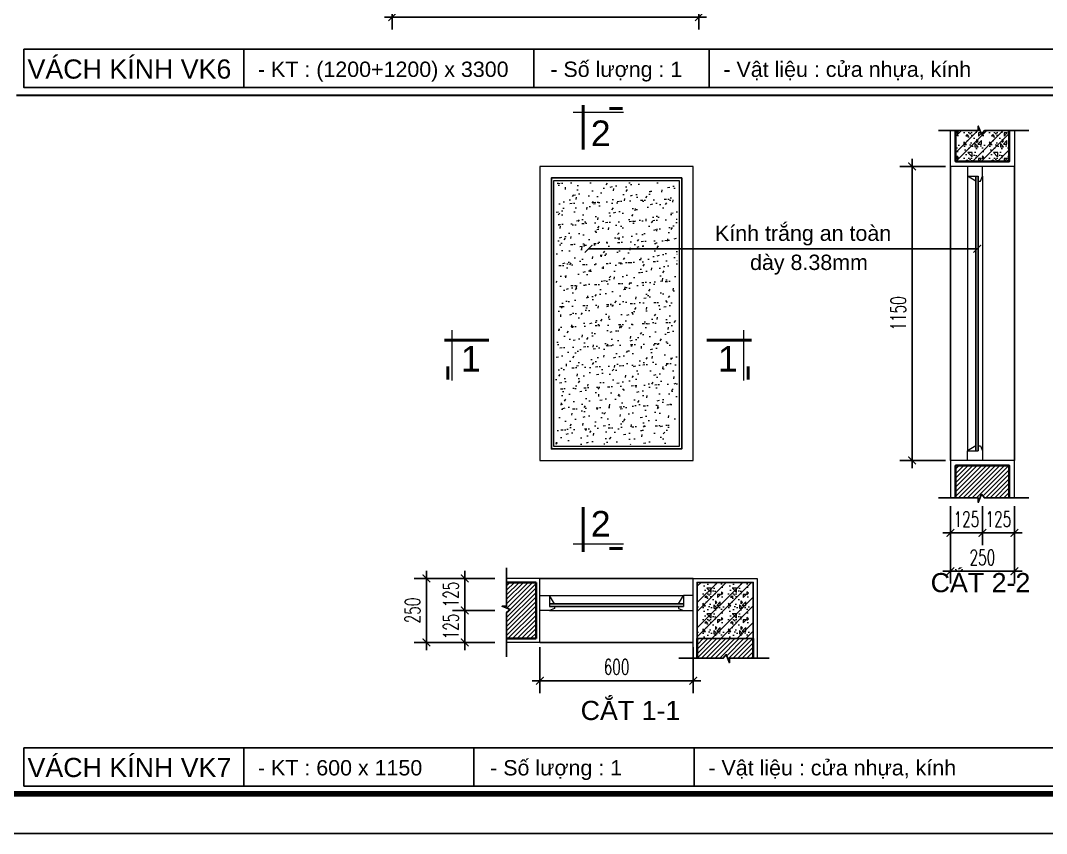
# Model space of a CAD drawing. Header units: millimetres. Extents: x -229618 to 2906, y -178063 to 96806.
# Drawn here: x -14595 to -10580, y -83705 to -80525 of the extents above; entities that cross this region are included whole.
import ezdxf
from ezdxf.enums import TextEntityAlignment as Align

# ---------------------------------------------------------------- set-up
doc = ezdxf.new("R2010")
doc.units = ezdxf.units.MM
doc.header["$LTSCALE"] = 200
doc.header["$MEASUREMENT"] = 0
doc.header["$PDMODE"] = 3
doc.header["$PDSIZE"] = 50
doc.linetypes.add('DASHED2', pattern=[0.375, 0.25, -0.125])
doc.layers.get('0').update_dxf_attribs({"color": 95, "linetype": 'CONTINUOUS'})
doc.layers.get('DEFPOINTS').update_dxf_attribs({"linetype": 'CONTINUOUS'})
for name, color, linetype, lineweight in [('cat', 1, 'CONTINUOUS', 40), ('hatch', 250, 'CONTINUOUS', 5), ('khuat', 8, 'DASHED2', 15), ('nho', 252, 'CONTINUOUS', 15), ('thay', 7, 'CONTINUOUS', 18)]:
    doc.layers.add(name, color=color, linetype=linetype, lineweight=lineweight)
for name, color, linetype in [('COT', 2, 'CONTINUOUS'), ('CUA', 145, 'CONTINUOUS'), ('DIM', 251, 'CONTINUOUS'), ('KHUNGTEN', 7, 'CONTINUOUS'), ('TEXT', 33, 'CONTINUOUS')]:
    doc.layers.add(name, color=color, linetype=linetype)
doc.layers.add('in', color=203, linetype='CONTINUOUS', lineweight=5, plot=False)
doc.styles.add('Aria H iso', font='Vharial_0.ttf')
doc.styles.add('Arial iso', font='vnarial_0.ttf')
doc.styles.add('Scale', font='vnsimli.shx', dxfattribs={"width": 0.65, "bigfont": 'bigfont.shx'})
doc.dimstyles.new('Scale', dxfattribs={"dimscale": 75, "dimtxt": 2, "dimasz": 1, "dimexe": 1.6, "dimexo": 0, "dimgap": 0.8, "dimtad": 1, "dimdec": 0, "dimzin": 0, "dimdsep": 46, "dimtxsty": 'Scale', "dimblk": 'ARCHTICK', "dimcen": 0.1, "dimdle": 1, "dimclrd": 256, "dimclre": 256, "dimclrt": 3, "dimadec": 0, "dimazin": 0, "dimtfac": 1, "dimtdec": 0, "dimtix": 1, "dimtmove": 2, "dimatfit": 3, "dimldrblk": 'ARCHTICK', "dimfxl": 0, "dimtolj": 1, "dimtzin": 0, "dimarcsym": 0})

# ---------------------------------------------------------------- blocks, each defined once
blk = doc.blocks.new('KhungA3')
at = {"layer": 'DEFPOINTS', "color": 8}
blk.add_lwpolyline([(-3.74, 3.81), (416.31, 3.81), (416.31, 300.81), (-3.74, 300.81)], close=True, dxfattribs=at)
at = {"layer": 'KHUNGTEN', "color": 4, "const_width": 0.724}
blk.add_lwpolyline([(7.54, 8.99), (411.13, 8.99), (411.13, 295.64), (7.54, 295.64)], close=True, dxfattribs=at)
blk = doc.blocks.new('cactd')
at = {"layer": 'thay', "ltscale": 600}
blk.add_line((-9972, -9225), (2458, -9225), dxfattribs=at)
at = {"layer": 'thay', "ltscale": 600, "const_width": 762}
for points in [[(0, 0), (0, -11114)], [(-9771, -10263), (-6486, -10263)]]:
    blk.add_lwpolyline(points, dxfattribs=at)
at = {"layer": 'TEXT', "style": 'Aria H iso'}
blk.add_attdef('1', text='', height=6350, dxfattribs=at).set_placement((-4149, -4127), align=Align.MIDDLE_CENTER)
blk = doc.blocks.new('cactn')
at = {"layer": 'thay', "ltscale": 600}
blk.add_line((-9225, 9972), (-9225, -2458), dxfattribs=at)
at = {"layer": 'thay', "ltscale": 600, "const_width": 762}
for points in [[(-10263, 9771), (-10263, 6486)], [(0, 0), (-11114, 0)]]:
    blk.add_lwpolyline(points, dxfattribs=at)
at = {"layer": 'TEXT', "style": 'Aria H iso'}
blk.add_attdef('A', text='', height=6350, dxfattribs=at).set_placement((-4573, 4581), align=Align.MIDDLE_CENTER)
blk = doc.blocks.new('_ArchTick')
at = {"color": 0, "linetype": 'ByBlock', "const_width": 0.15}
blk.add_lwpolyline([(-0.5, -0.5), (0.5, 0.5)], dxfattribs=at)
blk = doc.blocks.new('*D597')
at = {"layer": 'DEFPOINTS', "color": 0, "linetype": 'Continuous'}
for p in [(-10975, -81095.7), (-11105.4, -82245.7), (-10975, -82245.7)]:
    blk.add_point(p, dxfattribs=at)
at = {"layer": 'DIM', "linetype": 'Continuous', "lineweight": -2}
for p, q in [((-10975, -81095.7), (-11153.4, -81095.7)), ((-11105.4, -81065.7), (-11105.4, -82275.7)), ((-10975, -82245.7), (-11153.4, -82245.7))]:
    blk.add_line(p, q, dxfattribs=at)
at = {"layer": 'DIM', "linetype": 'Continuous', "lineweight": -2, "xscale": 30, "yscale": 30, "zscale": 30}
for p, rotation in [((-11105.4, -81095.7), 90), ((-11105.4, -82245.7), 270)]:
    blk.add_blockref('_ArchTick', p, dxfattribs=dict(at, rotation=rotation))
at = {"layer": 'DIM', "color": 3, "linetype": 'Continuous', "insert": (-11159.4, -81670.7), "char_height": 60, "attachment_point": 5, "rotation": 90, "style": 'Scale'}
blk.add_mtext('\\A1;1150', dxfattribs=at)
blk = doc.blocks.new('*D601')
at = {"layer": 'DEFPOINTS', "color": 0, "linetype": 'Continuous'}
for p in [(-12562.1, -82976.7), (-11962, -82976.7), (-11962, -83107.6)]:
    blk.add_point(p, dxfattribs=at)
at = {"layer": 'DIM', "linetype": 'Continuous', "lineweight": -2}
for p, q in [((-12562.1, -82976.7), (-12562.1, -83155.6)), ((-11962, -82976.7), (-11962, -83155.6)), ((-12592.1, -83107.6), (-11932, -83107.6))]:
    blk.add_line(p, q, dxfattribs=at)
at = {"layer": 'DIM', "linetype": 'Continuous', "lineweight": -2, "xscale": 30, "yscale": 30, "zscale": 30, "rotation": 180}
blk.add_blockref('_ArchTick', (-12562.1, -83107.6), dxfattribs=at)
at = {"layer": 'DIM', "linetype": 'Continuous', "lineweight": -2, "xscale": 30, "yscale": 30, "zscale": 30}
blk.add_blockref('_ArchTick', (-11962, -83107.6), dxfattribs=at)
at = {"layer": 'DIM', "color": 3, "linetype": 'Continuous', "insert": (-12262.1, -83053.6), "char_height": 60, "attachment_point": 5, "style": 'Scale'}
blk.add_mtext('\\A1;600', dxfattribs=at)
blk = doc.blocks.new('*D724')
at = {"layer": 'DEFPOINTS', "color": 0, "linetype": 'Continuous'}
for p in [(-12738.1, -82707.6), (-12856.2, -82832.6), (-12738.1, -82832.6)]:
    blk.add_point(p, dxfattribs=at)
at = {"layer": 'DIM', "linetype": 'Continuous', "lineweight": -2}
for p, q in [((-12738.1, -82707.6), (-12904.2, -82707.6)), ((-12856.2, -82707.6), (-12856.2, -82677.6)), ((-12856.2, -82707.6), (-12856.2, -82832.6)), ((-12738.1, -82832.6), (-12904.2, -82832.6)), ((-12856.2, -82832.6), (-12856.2, -82862.6))]:
    blk.add_line(p, q, dxfattribs=at)
at = {"layer": 'DIM', "linetype": 'Continuous', "lineweight": -2, "xscale": 30, "yscale": 30, "zscale": 30}
for p, rotation in [((-12856.2, -82707.6), 270), ((-12856.2, -82832.6), 90)]:
    blk.add_blockref('_ArchTick', p, dxfattribs=dict(at, rotation=rotation))
at = {"layer": 'DIM', "color": 3, "linetype": 'Continuous', "insert": (-12910.2, -82770.1), "char_height": 60, "attachment_point": 5, "rotation": 90, "style": 'Scale'}
blk.add_mtext('\\A1;125', dxfattribs=at)
blk = doc.blocks.new('*D725')
at = {"layer": 'DEFPOINTS', "color": 0, "linetype": 'Continuous'}
for p in [(-12738.1, -82832.6), (-12856.2, -82957.6), (-12738.1, -82957.6)]:
    blk.add_point(p, dxfattribs=at)
at = {"layer": 'DIM', "linetype": 'Continuous', "lineweight": -2}
for p, q in [((-12856.2, -82832.6), (-12856.2, -82802.6)), ((-12738.1, -82832.6), (-12904.2, -82832.6)), ((-12856.2, -82832.6), (-12856.2, -82957.6)), ((-12738.1, -82957.6), (-12904.2, -82957.6)), ((-12856.2, -82957.6), (-12856.2, -82987.6))]:
    blk.add_line(p, q, dxfattribs=at)
at = {"layer": 'DIM', "linetype": 'Continuous', "lineweight": -2, "xscale": 30, "yscale": 30, "zscale": 30}
for p, rotation in [((-12856.2, -82832.6), 270), ((-12856.2, -82957.6), 90)]:
    blk.add_blockref('_ArchTick', p, dxfattribs=dict(at, rotation=rotation))
at = {"layer": 'DIM', "color": 3, "linetype": 'Continuous', "insert": (-12910.2, -82895.1), "char_height": 60, "attachment_point": 5, "rotation": 90, "style": 'Scale'}
blk.add_mtext('\\A1;125', dxfattribs=at)
blk = doc.blocks.new('*D726')
at = {"layer": 'DEFPOINTS', "color": 0, "linetype": 'Continuous'}
for p in [(-12738.1, -82707.6), (-13006.2, -82957.6), (-12738.1, -82957.6)]:
    blk.add_point(p, dxfattribs=at)
at = {"layer": 'DIM', "linetype": 'Continuous', "lineweight": -2}
for p, q in [((-12738.1, -82707.6), (-13054.2, -82707.6)), ((-13006.2, -82677.6), (-13006.2, -82987.6)), ((-12738.1, -82957.6), (-13054.2, -82957.6))]:
    blk.add_line(p, q, dxfattribs=at)
at = {"layer": 'DIM', "linetype": 'Continuous', "lineweight": -2, "xscale": 30, "yscale": 30, "zscale": 30}
for p, rotation in [((-13006.2, -82707.6), 90), ((-13006.2, -82957.6), 270)]:
    blk.add_blockref('_ArchTick', p, dxfattribs=dict(at, rotation=rotation))
at = {"layer": 'DIM', "color": 3, "linetype": 'Continuous', "insert": (-13060.2, -82832.6), "char_height": 60, "attachment_point": 5, "rotation": 90, "style": 'Scale'}
blk.add_mtext('\\A1;250', dxfattribs=at)
blk = doc.blocks.new('*D730')
at = {"layer": 'DEFPOINTS', "color": 0, "linetype": 'Continuous'}
for p in [(-10955.4, -82424.3), (-10830.4, -82424.3), (-10830.4, -82529)]:
    blk.add_point(p, dxfattribs=at)
at = {"layer": 'DIM', "linetype": 'Continuous', "lineweight": -2}
for p, q in [((-10955.4, -82424.3), (-10955.4, -82577)), ((-10830.4, -82424.3), (-10830.4, -82577)), ((-10955.4, -82529), (-10985.4, -82529)), ((-10955.4, -82529), (-10830.4, -82529)), ((-10830.4, -82529), (-10800.4, -82529))]:
    blk.add_line(p, q, dxfattribs=at)
at = {"layer": 'DIM', "linetype": 'Continuous', "lineweight": -2, "xscale": 30, "yscale": 30, "zscale": 30}
blk.add_blockref('_ArchTick', (-10955.4, -82529), dxfattribs=at)
at = {"layer": 'DIM', "linetype": 'Continuous', "lineweight": -2, "xscale": 30, "yscale": 30, "zscale": 30, "rotation": 180}
blk.add_blockref('_ArchTick', (-10830.4, -82529), dxfattribs=at)
at = {"layer": 'DIM', "color": 3, "linetype": 'Continuous', "insert": (-10892.9, -82475), "char_height": 60, "attachment_point": 5, "style": 'Scale'}
blk.add_mtext('\\A1;125', dxfattribs=at)
blk = doc.blocks.new('*D731')
at = {"layer": 'DEFPOINTS', "color": 0, "linetype": 'Continuous'}
for p in [(-10830.4, -82424.3), (-10705.4, -82424.3), (-10705.4, -82529)]:
    blk.add_point(p, dxfattribs=at)
at = {"layer": 'DIM', "linetype": 'Continuous', "lineweight": -2}
for p, q in [((-10830.4, -82424.3), (-10830.4, -82577)), ((-10705.4, -82424.3), (-10705.4, -82577)), ((-10830.4, -82529), (-10860.4, -82529)), ((-10830.4, -82529), (-10705.4, -82529)), ((-10705.4, -82529), (-10675.4, -82529))]:
    blk.add_line(p, q, dxfattribs=at)
at = {"layer": 'DIM', "linetype": 'Continuous', "lineweight": -2, "xscale": 30, "yscale": 30, "zscale": 30}
blk.add_blockref('_ArchTick', (-10830.4, -82529), dxfattribs=at)
at = {"layer": 'DIM', "linetype": 'Continuous', "lineweight": -2, "xscale": 30, "yscale": 30, "zscale": 30, "rotation": 180}
blk.add_blockref('_ArchTick', (-10705.4, -82529), dxfattribs=at)
at = {"layer": 'DIM', "color": 3, "linetype": 'Continuous', "insert": (-10767.9, -82475), "char_height": 60, "attachment_point": 5, "style": 'Scale'}
blk.add_mtext('\\A1;125', dxfattribs=at)
blk = doc.blocks.new('*D732')
at = {"layer": 'DEFPOINTS', "color": 0, "linetype": 'Continuous'}
for p in [(-10955.4, -82424.3), (-10705.4, -82424.3), (-10705.4, -82679)]:
    blk.add_point(p, dxfattribs=at)
at = {"layer": 'DIM', "linetype": 'Continuous', "lineweight": -2}
for p, q in [((-10955.4, -82424.3), (-10955.4, -82727)), ((-10705.4, -82424.3), (-10705.4, -82727)), ((-10985.4, -82679), (-10675.4, -82679))]:
    blk.add_line(p, q, dxfattribs=at)
at = {"layer": 'DIM', "linetype": 'Continuous', "lineweight": -2, "xscale": 30, "yscale": 30, "zscale": 30, "rotation": 180}
blk.add_blockref('_ArchTick', (-10955.4, -82679), dxfattribs=at)
at = {"layer": 'DIM', "linetype": 'Continuous', "lineweight": -2, "xscale": 30, "yscale": 30, "zscale": 30}
blk.add_blockref('_ArchTick', (-10705.4, -82679), dxfattribs=at)
at = {"layer": 'DIM', "color": 3, "linetype": 'Continuous', "insert": (-10830.4, -82625), "char_height": 60, "attachment_point": 5, "style": 'Scale'}
blk.add_mtext('\\A1;250', dxfattribs=at)
blk = doc.blocks.new('*D2919')
at = {"layer": 'DEFPOINTS', "color": 0, "linetype": 'Continuous'}
for p in [(-13140, -80234.1), (-11940, -80234.1), (-11940, -80511.4)]:
    blk.add_point(p, dxfattribs=at)
at = {"layer": 'DIM', "linetype": 'Continuous', "lineweight": -2}
for p, q in [((-13140, -80234.1), (-13140, -80559.4)), ((-11940, -80234.1), (-11940, -80559.4)), ((-13170, -80511.4), (-11910, -80511.4))]:
    blk.add_line(p, q, dxfattribs=at)
at = {"layer": 'DIM', "linetype": 'Continuous', "lineweight": -2, "xscale": 30, "yscale": 30, "zscale": 30, "rotation": 180}
blk.add_blockref('_ArchTick', (-13140, -80511.4), dxfattribs=at)
at = {"layer": 'DIM', "linetype": 'Continuous', "lineweight": -2, "xscale": 30, "yscale": 30, "zscale": 30}
blk.add_blockref('_ArchTick', (-11940, -80511.4), dxfattribs=at)
at = {"layer": 'DIM', "color": 3, "linetype": 'Continuous', "insert": (-12540, -80457.4), "char_height": 60, "attachment_point": 5, "style": 'Scale'}
blk.add_mtext('\\A1;1200', dxfattribs=at)

msp = doc.modelspace()

# ---------------------------------------------------------------- hatches: boundary and pattern name
at = {"layer": 'hatch', "linetype": 'Continuous'}
h = msp.add_hatch(dxfattribs=at)
h.set_pattern_fill('BT', color=256, scale=100, style=0)
h.set_pattern_definition([(0, (156773.07, 4825.87), (0, 100), [0, -100]), (0, (156702.43, 4869.11), (0, 100), [0, -100]), (0, (156705.56, 4851.5), (0, 100), [0, -100]), (0, (156740.78, 4859.72), (0, 100), [0, -100]), (0, (156721.8, 4888.47), (0, 100), [0, -100]), (0, (156716.71, 4875.76), (0, 100), [0, -100]), (0, (156725.71, 4897.08), (0, 100), [0, -100]), (0, (156711.82, 4905.49), (0, 100), [0, -100]), (0, (156731, 4883.58), (0, 100), [0, -100]), (0, (156698.9, 4883.98), (0, 100), [0, -100]), (0, (156762.9, 4884.37), (0, 100), [0, -100]), (0, (156777.38, 4887.11), (0, 100), [0, -100]), (0, (156769.94, 4876.93), (0, 100), [0, -100]), (0, (156772.09, 4863.24), (0, 100), [0, -100]), (0, (156746.07, 4875.17), (0, 100), [0, -100]), (0, (156745.28, 4847.59), (0, 100), [0, -100]), (0, (156745.28, 4838.98), (0, 100), [0, -100]), (0, (156697.93, 4837.02), (0, 100), [0, -100]), (0, (156737.46, 4848.76), (0, 100), [0, -100]), (0, (156737.85, 4815.5), (0, 100), [0, -100]), (0, (156727.08, 4836.83), (0, 100), [0, -100]), (0, (156727.87, 4827.05), (0, 100), [0, -100]), (0, (156714.95, 4819.81), (0, 100), [0, -100]), (0, (156721.6, 4833.11), (0, 100), [0, -100]), (0, (156716.91, 4837.22), (0, 100), [0, -100]), (45, (156769.77, 4834.15), (0, 100.00003), [8, -133.4214]), (135, (156775.426, 4839.805), (-100.00003, 0), [8, -133.4214]), (270, (156769.77, 4845.46), (100, -2e-14), [11.3137, -88.6863]), (180, (156766.3, 4835.42), (-1e-14, -100), [12, -88]), (270, (156754.3, 4835.42), (100, -2e-14), [12, -88]), (45, (156754.3, 4823.42), (0, 100.00003), [16.9706, -124.4508]), (90, (156729.29, 4842.34), (-100, 6e-15), [16.8, -83.2]), (180, (156729.29, 4859.14), (-1e-14, -100), [16.8, -83.2]), (315, (156712.49, 4859.14), (100.00003, -2e-14), [23.7588, -117.6626]), (135, (156715.06, 4824.356), (-100.00003, 0), [7, -134.4214]), (225, (156710.11, 4829.306), (-1e-14, -100.00003), [7, -134.4214]), (0, (156705.16, 4824.36), (0, 100), [9.8995, -90.1005]), (0, (156751.61, 4891.96), (0, 100), [13.75, -86.25]), (90, (156765.36, 4891.96), (-100, 6e-15), [13.75, -86.25]), (225, (156765.36, 4905.71), (-1e-14, -100.00003), [19.4454, -121.9759]), (270, (156740.05, 4893.95), (100, -2e-14), [12.5, -87.5]), (0, (156740.05, 4881.45), (0, 100), [12.5, -87.5]), (135, (156752.55, 4881.45), (-100.00003, 0), [17.6777, -123.7437]), (45, (156746.41, 4897.8), (0, 100.00003), [8.5, -132.9214]), (135, (156752.42, 4903.814), (-100.00003, 0), [8.5, -132.9214]), (270, (156746.41, 4909.82), (100, -2e-14), [12.0208, -87.9792]), (135, (156707.14, 4890.604), (-100.00003, 0), [14.1421, -127.2792]), (0, (156697.14, 4890.6), (0, 100), [10, -90]), (270, (156697.14, 4900.6), (100, -2e-14), [10, -90]), (45, (156689.78, 4813.04), (-49.497475, 49.497475), []), (45, (156724.78, 4813.04), (-49.497475, 49.497475), [])])
h.paths.add_polyline_path([(-10846.9, -80955.3), (-10935.4, -80955.3), (-10935.4, -81075.7), (-10725.4, -81075.7), (-10725.4, -80955.3), (-10822.7, -80955.3), (-10834.5, -80969.7), (-10846.9, -80937.4)])
h = msp.add_hatch(dxfattribs=at)
h.set_pattern_fill('CATTHO', color=256, scale=30, angle=45, style=0)
h.set_pattern_definition([(82.5, (-12499.013, -82182.68), (-42.2104, 39.5378), [9, -45.6, 0, -51, 0, -48.75]), (52.5, (-12499.01, -82182.68), (-22.324, 97.4094), [9, -24.6, 0, -41.1, 0, -15.75]), (12.5, (-12525.106, -82208.77), (65.9409, 66.181), [9, -15, 0, -54, 0, -70.5]), (2.5, (-12525.106, -82208.77), (45.151, 82.388), [9, -7.5, 0, -35.4, 0, -40.5])])
h.paths.add_polyline_path([(-12024.9, -81158.7), (-12499, -81158.7), (-12499, -82182.7), (-12024.9, -82182.7)])
h = msp.add_hatch(dxfattribs=at)
h.set_pattern_fill('ANSI31', color=256, scale=100, style=0)
h.set_pattern_definition([(45, (-71037.615, -66845.583), (-8.8388348, 8.8388348), [])])
h.paths.add_polyline_path([(-10822.7, -82392), (-10725.4, -82392), (-10725.4, -82265.7), (-10935.4, -82265.7), (-10935.4, -82392), (-10846.9, -82392), (-10846.9, -82409.8), (-10834.5, -82377.6)])
h = msp.add_hatch(dxfattribs=at)
h.set_pattern_fill('ANSI31', color=256, scale=100, style=0)
h.set_pattern_definition([(45, (-200981.713, -75191.92), (-8.8388348, 8.8388348), [])])
h.paths.add_polyline_path([(-12692.3, -82816.2), (-12692.3, -82722.6), (-12577.1, -82722.6), (-12577.1, -82942.6), (-12692.3, -82942.6), (-12692.3, -82840.4), (-12677.9, -82828.5), (-12710.2, -82816.2)])
h = msp.add_hatch(dxfattribs=at)
h.set_pattern_fill('BT', color=256, scale=100, style=0)
h.set_pattern_definition([(0, (-201748.52, -75179.09), (0, 100), [0, -100]), (0, (-201819.17, -75135.86), (0, 100), [0, -100]), (0, (-201816.04, -75153.46), (0, 100), [0, -100]), (0, (-201780.81, -75145.25), (0, 100), [0, -100]), (0, (-201799.79, -75116.49), (0, 100), [0, -100]), (0, (-201804.88, -75129.2), (0, 100), [0, -100]), (0, (-201795.88, -75107.88), (0, 100), [0, -100]), (0, (-201809.77, -75099.47), (0, 100), [0, -100]), (0, (-201790.6, -75121.38), (0, 100), [0, -100]), (0, (-201822.69, -75120.99), (0, 100), [0, -100]), (0, (-201758.7, -75120.6), (0, 100), [0, -100]), (0, (-201744.22, -75117.86), (0, 100), [0, -100]), (0, (-201751.65, -75128.03), (0, 100), [0, -100]), (0, (-201749.5, -75141.72), (0, 100), [0, -100]), (0, (-201775.53, -75129.79), (0, 100), [0, -100]), (0, (-201776.31, -75157.38), (0, 100), [0, -100]), (0, (-201776.31, -75165.98), (0, 100), [0, -100]), (0, (-201823.67, -75167.94), (0, 100), [0, -100]), (0, (-201784.14, -75156.2), (0, 100), [0, -100]), (0, (-201783.75, -75189.46), (0, 100), [0, -100]), (0, (-201794.51, -75168.13), (0, 100), [0, -100]), (0, (-201793.73, -75177.92), (0, 100), [0, -100]), (0, (-201806.64, -75185.15), (0, 100), [0, -100]), (0, (-201799.99, -75171.85), (0, 100), [0, -100]), (0, (-201804.69, -75167.74), (0, 100), [0, -100]), (45, (-201751.824, -75170.815), (0, 100.00003), [8, -133.4214]), (135, (-201746.17, -75165.16), (-100.00003, 0), [8, -133.4214]), (270, (-201751.82, -75159.5), (100, -2e-14), [11.3137, -88.6863]), (180, (-201755.3, -75169.54), (-1e-14, -100), [12, -88]), (270, (-201767.3, -75169.54), (100, -2e-14), [12, -88]), (45, (-201767.296, -75181.54), (0, 100.00003), [16.9706, -124.4508]), (90, (-201792.3, -75162.63), (-100, 6e-15), [16.8, -83.2]), (180, (-201792.3, -75145.83), (-1e-14, -100), [16.8, -83.2]), (315, (-201809.1, -75145.826), (100.00003, -2e-14), [23.7588, -117.6626]), (135, (-201806.53, -75180.61), (-100.00003, 0), [7, -134.4214]), (225, (-201811.48, -75175.66), (-1e-14, -100.00003), [7, -134.4214]), (0, (-201816.43, -75180.61), (0, 100), [9.8995, -90.1005]), (0, (-201769.98, -75113), (0, 100), [13.75, -86.25]), (90, (-201756.23, -75113), (-100, 6e-15), [13.75, -86.25]), (225, (-201756.23, -75099.25), (-1e-14, -100.00003), [19.4454, -121.9759]), (270, (-201781.55, -75111.01), (100, -2e-14), [12.5, -87.5]), (0, (-201781.55, -75123.51), (0, 100), [12.5, -87.5]), (135, (-201769.045, -75123.51), (-100.00003, 0), [17.6777, -123.7437]), (45, (-201775.186, -75107.16), (0, 100.00003), [8.5, -132.9214]), (135, (-201769.175, -75101.15), (-100.00003, 0), [8.5, -132.9214]), (270, (-201775.19, -75095.14), (100, -2e-14), [12.0208, -87.9792]), (135, (-201814.45, -75114.36), (-100.00003, 0), [14.1421, -127.2792]), (0, (-201824.45, -75114.36), (0, 100), [10, -90]), (270, (-201824.45, -75104.36), (100, -2e-14), [10, -90]), (45, (-201831.816, -75191.92), (-49.497475, 49.497475), []), (45, (-201796.816, -75191.92), (-49.497475, 49.497475), [])])
h.paths.add_polyline_path([(-11947, -82722.6), (-11727, -82722.6), (-11727, -82942.6), (-11947, -82942.6)])
h = msp.add_hatch(dxfattribs=at)
h.set_pattern_fill('ANSI31', color=256, scale=100, style=0)
h.set_pattern_definition([(45, (-201831.713, -75550.777), (-8.8388348, 8.8388348), [])])
h.paths.add_polyline_path([(-11727.1, -83019.5), (-11820.5, -83019.5), (-11820.5, -83037.4), (-11832.9, -83005.1), (-11844.7, -83019.5), (-11947.1, -83019.5), (-11947.1, -82942.6), (-11727.1, -82942.6)])

# ---------------------------------------------------------------- linework, layer by layer
at = {"layer": 'cat', "linetype": 'Continuous'}
for p, q in [((-12577.1, -82722.6), (-12692.3, -82722.6)), ((-12577.1, -82942.6), (-12577.1, -82722.6)), ((-12577.1, -82942.6), (-12692.3, -82942.6)), ((-11947.1, -82942.6), (-11947.1, -83019.5)), ((-11727.1, -83019.5), (-11727.1, -82942.6))]:
    msp.add_line(p, q, dxfattribs=at)
at = {"layer": 'cat', "ltscale": 0.5}
for points in [[(-10725.4, -80955.3), (-10725.4, -81075.7), (-10935.4, -81075.7), (-10935.4, -80955.3)], [(-10725.4, -82392), (-10725.4, -82265.7), (-10935.4, -82265.7), (-10935.4, -82392)]]:
    msp.add_lwpolyline(points, dxfattribs=at)
at = {"layer": 'COT', "linetype": 'Continuous'}
msp.add_lwpolyline([(-11947, -82942.6), (-11947, -82722.6), (-11727, -82722.6), (-11727, -82942.6)], close=True, dxfattribs=at)
at = {"layer": 'CUA'}
for p, q in [((-13720.2, -80637.3), (-13720.2, -80787.3)), ((-12585.6, -80637.3), (-12585.6, -80787.3)), ((-11899.4, -80637.3), (-11899.4, -80787.3)), ((-13720.2, -83369.7), (-13720.2, -83519.7)), ((-12821.3, -83369.7), (-12821.3, -83519.7)), ((-11958.1, -83369.7), (-11958.1, -83519.7))]:
    msp.add_line(p, q, dxfattribs=at)
at = {"layer": 'CUA', "ltscale": 0.5}
for p, q in [((-10955.4, -81095.7), (-10955.4, -82245.7)), ((-10705.4, -81095.7), (-10705.4, -82245.7)), ((-10856.4, -82207.7), (-10856.4, -81133.7)), ((-10846.4, -82207.7), (-10846.4, -81133.7)), ((-11962, -82707.6), (-12562, -82707.6)), ((-12000.1, -82806.6), (-12524.1, -82806.6)), ((-12000.1, -82816.6), (-12524.1, -82816.6)), ((-11962.1, -82957.6), (-12562.1, -82957.6))]:
    msp.add_line(p, q, dxfattribs=at)
at = {"layer": 'CUA'}
for points in [[(-14581.7, -80637.3), (-9308.3, -80637.3), (-9308.3, -80787.3), (-14581.7, -80787.3)], [(-14581.7, -83369.7), (-9308.3, -83369.7), (-9308.3, -83519.7), (-14581.7, -83519.7)]]:
    msp.add_lwpolyline(points, close=True, dxfattribs=at)
for points in [[(-11002.2, -80955.3), (-10846.9, -80955.3), (-10846.9, -80937.4), (-10834.5, -80969.7), (-10822.7, -80955.3), (-10648.5, -80955.3)], [(-11002.2, -82392), (-10846.9, -82392), (-10846.9, -82409.8), (-10834.5, -82377.6), (-10822.7, -82392), (-10648.5, -82392)], [(-11665.2, -83019.5), (-11820.5, -83019.5), (-11820.5, -83037.4), (-11832.9, -83005.1), (-11844.7, -83019.5), (-12018.9, -83019.5)]]:
    msp.add_lwpolyline(points, dxfattribs=at)
at = {"layer": 'CUA', "ltscale": 0.5}
msp.add_lwpolyline([(-12517, -81140.7), (-12006.9, -81140.7), (-12006.9, -82200.7), (-12517, -82200.7)], close=True, dxfattribs=at)
at = {"layer": 'CUA', "linetype": 'Continuous'}
msp.add_lwpolyline([(-12517, -82200.7), (-12006.9, -82200.7), (-12006.9, -81140.7), (-12517, -81140.7)], close=True, dxfattribs=at)
msp.add_lwpolyline([(-12692.3, -82666.2), (-12692.3, -82816.2), (-12710.2, -82816.2), (-12677.9, -82828.5), (-12692.3, -82840.4), (-12692.3, -83014.5)], dxfattribs=at)
at = {"layer": 'hatch', "linetype": 'Continuous'}
for p, q in [((-12562.1, -82707.6), (-12692.3, -82707.6)), ((-12562.1, -82957.6), (-12562.1, -82707.6)), ((-12562.1, -82957.6), (-12692.3, -82957.6))]:
    msp.add_line(p, q, dxfattribs=at)
at = {"layer": 'hatch', "ltscale": 0.5}
for points in [[(-10705.4, -80955.3), (-10705.4, -81095.7), (-10955.4, -81095.7), (-10955.4, -80955.3)], [(-10705.4, -82392), (-10705.4, -82245.7), (-10955.4, -82245.7), (-10955.4, -82392)]]:
    msp.add_lwpolyline(points, dxfattribs=at)
at = {"layer": 'hatch', "linetype": 'Continuous'}
msp.add_lwpolyline([(-12507, -81150.7), (-12016.9, -81150.7), (-12016.9, -82190.7), (-12507, -82190.7)], close=True, dxfattribs=at)
msp.add_lwpolyline([(-11962, -83019.5), (-11962, -82707.6), (-11712, -82707.6), (-11712, -83019.5)], dxfattribs=at)
at = {"layer": 'in', "linetype": 'Continuous'}
msp.add_lwpolyline([(-20344.3, -74794.9), (-7743, -74794.9), (-7743, -83704.9), (-20344.3, -83704.9)], close=True, dxfattribs=at)
at = {"layer": 'khuat', "color": 6, "ltscale": 0.3, "const_width": 8}
msp.add_lwpolyline([(-14611.7, -80817.3), (-9278.3, -80817.3)], dxfattribs=at)
at = {"layer": 'nho', "linetype": 'Continuous'}
for p, q in [((-10888.4, -81133.7), (-10888.4, -82207.7)), ((-10830.4, -81133.7), (-10830.4, -82207.7)), ((-12524.1, -82774.6), (-12000.1, -82774.6)), ((-12524.1, -82832.6), (-12000.1, -82832.6)), ((-11962, -82942.6), (-11962, -82942.6))]:
    msp.add_line(p, q, dxfattribs=at)
at = {"layer": 'thay', "ltscale": 0.5}
for p, q in [((-10856.4, -81152.7), (-10888.4, -81133.7)), ((-10856.4, -82188.7), (-10888.4, -82207.7)), ((-12505.1, -82806.6), (-12524.1, -82774.6)), ((-12019.1, -82806.6), (-12000.1, -82774.6))]:
    msp.add_line(p, q, dxfattribs=at)
for points in [[(-12562, -82245.7), (-11961.9, -82245.7), (-11961.9, -81095.7), (-12562, -81095.7)], [(-10888.4, -81095.7), (-10888.4, -81133.7), (-10846.4, -81133.7), (-10846.4, -81152.7), (-10838.4, -81152.7), (-10830.4, -81133.7), (-10830.4, -81095.7)], [(-10888.4, -82245.7), (-10888.4, -82207.7), (-10846.4, -82207.7), (-10846.4, -82188.7), (-10838.4, -82188.7), (-10830.4, -82207.7), (-10830.4, -82245.7)], [(-12562.1, -82774.6), (-12524.1, -82774.6), (-12524.1, -82816.6), (-12505.1, -82816.6), (-12505.1, -82824.6), (-12524.1, -82832.6), (-12562.1, -82832.6)], [(-11962.1, -82774.6), (-12000.1, -82774.6), (-12000.1, -82816.6), (-12019.1, -82816.6), (-12019.1, -82824.6), (-12000.1, -82832.6), (-11962.1, -82832.6)]]:
    msp.add_lwpolyline(points, close=True, dxfattribs=at)

# ---------------------------------------------------------------- block references
at = {"layer": 'DIM', "linetype": 'Continuous'}
ref = msp.add_blockref('cactd', (-12392.6, -81030.5), dxfattribs=dict(at, xscale=0.015748031437397, yscale=0.015748031437397, zscale=0.0157480314960628, rotation=180))
ref.add_attrib('1', '2', dxfattribs={"layer": 'TEXT', "height": 100, "style": 'Aria H iso'}).set_placement((-12324.1, -80965.9), align=Align.MIDDLE_CENTER)
ref = msp.add_blockref('cactn', (-12760.8, -81775.4), dxfattribs=dict(at, xscale=-0.015748031437397, yscale=0.015748031437397, zscale=0.0157480314960628, rotation=180))
ref.add_attrib('A', '1', dxfattribs={"layer": 'TEXT', "height": 100, "style": 'Aria H iso'}).set_placement((-12832.8, -81848), align=Align.MIDDLE_CENTER)
ref = msp.add_blockref('cactn', (-11908.9, -81775.4), dxfattribs=dict(at, xscale=0.015748031437397, yscale=0.015748031437397, zscale=0.0157480314960628, rotation=180))
ref.add_attrib('A', '1', dxfattribs={"layer": 'TEXT', "height": 100, "style": 'Aria H iso'}).set_placement((-11826.4, -81848), align=Align.MIDDLE_CENTER)
ref = msp.add_blockref('cactd', (-12392.6, -82428.3), dxfattribs=dict(at, xscale=-0.015748031437397, yscale=0.015748031437397, zscale=0.0157480314960628))
ref.add_attrib('1', '2', dxfattribs={"layer": 'TEXT', "height": 100, "style": 'Aria H iso'}).set_placement((-12324.1, -82493.3), align=Align.MIDDLE_CENTER)
at = {"layer": 'KHUNGTEN', "xscale": 30, "yscale": 30, "zscale": 30.00000000000154}
msp.add_blockref('KhungA3', (-20232.2, -83819.3), dxfattribs=at)

# ---------------------------------------------------------------- texts
at = {"layer": 'TEXT', "linetype": 'Continuous', "style": 'Aria H iso'}
for s, p in [('v¸ch kÝnh vk6', (-14168.4, -80752)), ('c¾t 2-2', (-10837.9, -82761.1)), ('c¾t 1-1', (-12207.6, -83261.2)), ('v¸ch kÝnh vk7', (-14168.4, -83484.3))]:
    msp.add_text(s, height=75, dxfattribs=at).set_placement(p, align=Align.CENTER)
at = {"layer": 'TEXT', "linetype": 'Continuous', "style": 'Arial iso'}
for s, p in [('- KT : (1200+1200) x 3300', (-13665.4, -80745.5)), ('- Sè l\xadîng : 1', (-12521.2, -80745.5)), ('- VËt liÖu : cöa nhùa, kÝnh', (-11843.9, -80745.5)), ('KÝnh tr¾ng an toµn', (-11876.9, -81386.7)), ('dµy 8.38mm', (-11739.7, -81500.7)), ('- KT : 600 x 1150', (-13665.4, -83477.9)), ('- Sè l\xadîng : 1', (-12756.8, -83477.9)), ('- VËt liÖu : cöa nhùa, kÝnh', (-11902.6, -83477.9))]:
    msp.add_text(s, height=60, dxfattribs=at).set_placement(p)

# ---------------------------------------------------------------- dimensions: what is measured, and where the dimension line sits
at = {"layer": 'DIM', "linetype": 'Continuous'}
for base, p1, p2, angle, picture, middle in [((-11940, -80511.4), (-13140, -80234.1), (-11940, -80234.1), 180, '*D2919', (-12540, -80457.4)), ((-11105.4, -82245.7), (-10975, -81095.7), (-10975, -82245.7), 90, '*D597', (-11159.4, -81670.7)), ((-13006.2, -82957.6), (-12738.1, -82707.6), (-12738.1, -82957.6), 90, '*D726', (-13060.2, -82832.6)), ((-12856.2, -82832.6), (-12738.1, -82707.6), (-12738.1, -82832.6), 90, '*D724', (-12910.2, -82770.1)), ((-12856.2, -82957.6), (-12738.1, -82832.6), (-12738.1, -82957.6), 90, '*D725', (-12910.2, -82895.1)), ((-11962, -83107.6), (-12562.1, -82976.7), (-11962, -82976.7), 180, '*D601', (-12262.1, -83053.6))]:
    dim = msp.add_linear_dim(base=base, p1=p1, p2=p2, angle=angle, dimstyle='Scale', override={"dimscale": 30}, dxfattribs=at)
    dim.commit()
    dim.dimension.update_dxf_attribs({"geometry": picture, "text_midpoint": middle})
for base, p1, p2, picture, middle in [((-10830.4, -82529), (-10955.4, -82424.3), (-10830.4, -82424.3), '*D730', (-10892.9, -82475)), ((-10705.4, -82679), (-10955.4, -82424.3), (-10705.4, -82424.3), '*D732', (-10830.4, -82625)), ((-10705.4, -82529), (-10830.4, -82424.3), (-10705.4, -82424.3), '*D731', (-10767.9, -82475))]:
    dim = msp.add_linear_dim(base=base, p1=p1, p2=p2, dimstyle='Scale', override={"dimscale": 30}, dxfattribs=at)
    dim.commit()
    dim.dimension.update_dxf_attribs({"geometry": picture, "text_midpoint": middle})

# ---------------------------------------------------------------- leaders
for points in [[(-12371.4, -81417.5), (-11309.5, -81417.5)], [(-10850.1, -81417.5), (-11787.3, -81417.5)]]:
    msp.add_leader(points, dimstyle='Scale', override={"dimscale": 30}, dxfattribs=at)

doc.saveas('drawing.dxf')
